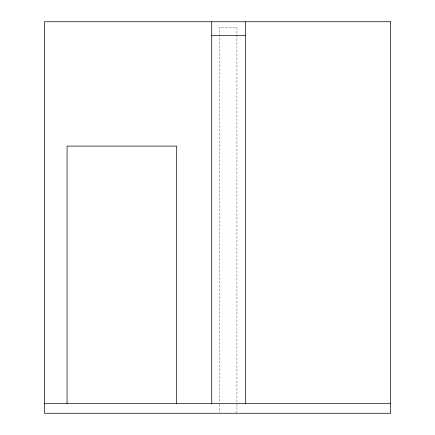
<?xml version="1.0" encoding="UTF-8"?>
<svg xmlns="http://www.w3.org/2000/svg" width="435" height="435" viewBox="0 0 435 435"><rect width="100%" height="100%" fill="white"/><g stroke="black" fill="none" stroke-linecap="round" stroke-linejoin="round"><path stroke-width="0.33" stroke-dasharray="2.17 1.63" d="M236.934 413.25L236.934 27.427L219.224 27.427L219.224 403.74M219.224 404.414L219.224 412.57"/><path stroke-width="0.65" d="M211.725 35.453L245.394 35.453M44.359 403.462L390.641 403.462M245.394 21.75L245.394 403.462M211.725 21.75L211.725 403.462M176.681 403.462L176.681 146.106L67.061 146.106L67.061 403.462M390.641 21.75L44.359 21.75L44.359 413.25L390.641 413.25L390.641 21.75"/></g></svg>
